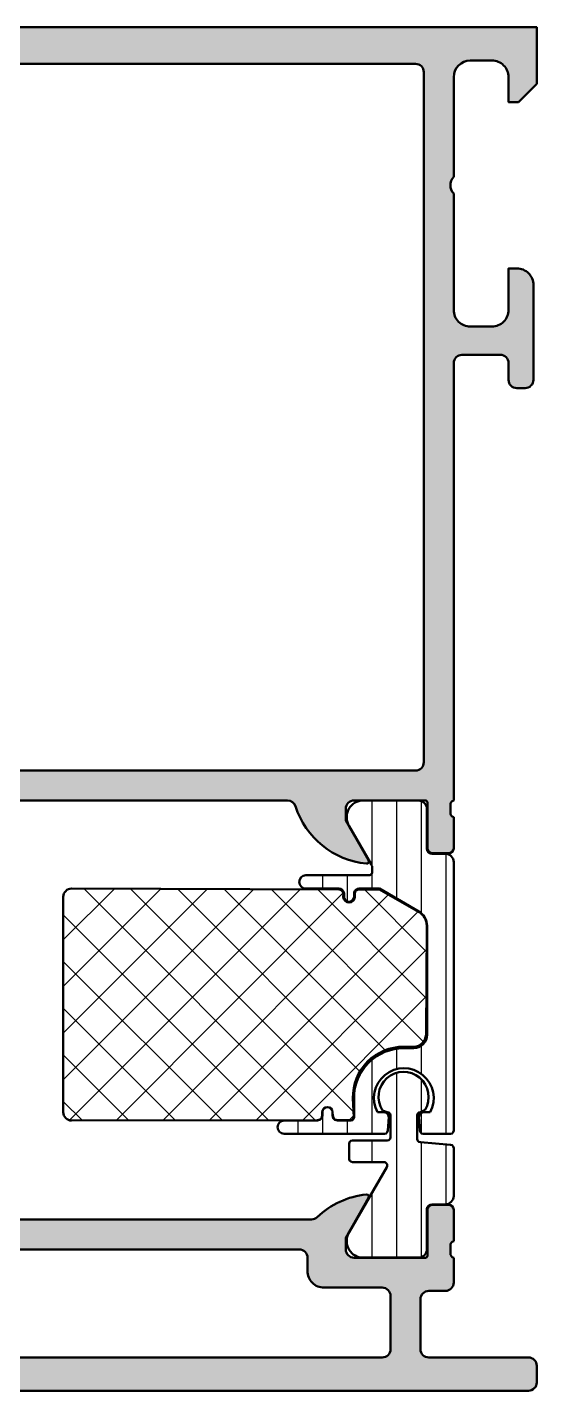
# Model space of a CAD drawing. Extents: x -30 to 53, y 3 to 85.
# Drawn here: x 22.3 to 53, y 3 to 85 of the extents above; entities that cross this region are included whole.
import ezdxf

# ---------------------------------------------------------------- set-up
doc = ezdxf.new("R2010")
doc.units = 0
for name, color, linetype, lineweight in [('0S-Alu contour', 7, 'Continuous', 50), ('0S-Alu hatch', 252, 'Continuous', 25), ('0S-Plastic contour', 254, 'Continuous', 50), ('0S-Plastic hatch', 253, 'Continuous', 25), ('0S-PT contour', 91, 'Continuous', 50), ('0S-PT hatch', 103, 'Continuous', 25)]:
    doc.layers.add(name, color=color, linetype=linetype, lineweight=lineweight)
pattern_1 = [(90, (0, 0), (-1.4859, 0), [])]

# ---------------------------------------------------------------- blocks, each defined once
blk = doc.blocks.new('396900__991679DD_9112_4E55_9D16_C1E6889C352A_')
at = {"layer": '0S-PT hatch'}
h = blk.add_hatch(dxfattribs=at)
h.set_pattern_fill('ANSI37', color=256, scale=0.625, angle=90, style=0)
h.set_pattern_definition([(135, (0, 0), (-1.403165018917055, -1.403165018917055), []), (225, (0, 0), (1.403165018917055, -1.403165018917055), [])])
edge = h.paths.add_edge_path()
edge.add_line((24.50060113729971, 32.70001525879097), (24.5006011372997, 19.75026033678931))
edge.add_arc((25.00060113729971, 19.75026033678931), 0.5000000000000046, 180, 270.0000000000012)
edge.add_line((25.00060113729972, 19.2502603367893), (39.80000305175781, 19.27733121254027))
edge.add_line((39.80000305175781, 19.27733121254027), (39.94274834885164, 19.30302890676844))
edge.add_line((39.94274834885164, 19.30302890676844), (40.04625282947825, 19.39997673034664))
edge.add_line((40.04625282947825, 19.39997673034664), (40.07851360626927, 19.55000114440915))
edge.add_line((40.07851360626927, 19.55000114440915), (40.08187047635328, 19.75001335144039))
edge.add_ellipse((40.39667882434378, 19.74814962295984), major_axis=(-0.3148138647651217, 0), ratio=1, start_angle=180.3391985290566, end_angle=359.6608014709423, ccw=False)
edge.add_line((40.71148717233427, 19.75001335144039), (40.71544053552503, 19.55000114440914))
edge.add_line((40.71544053552503, 19.55000114440914), (40.75793202567882, 19.40951806246591))
edge.add_line((40.75793202567882, 19.40951806246591), (40.85000610351563, 19.30567250146245))
edge.add_line((40.85000610351563, 19.30567250146245), (41, 19.26320306712824))
edge.add_line((41, 19.26320306712824), (41.80000305175781, 19.26413458474647))
edge.add_line((41.80000305175781, 19.26413458474647), (41.88307968546149, 19.29946744799685))
edge.add_line((41.88307968546149, 19.29946744799685), (41.94895308242888, 19.36179528414024))
edge.add_line((41.94895308242888, 19.36179528414024), (41.9814505875546, 19.45002555847164))
edge.add_line((41.9814505875546, 19.45002555847164), (41.93367662920417, 20.59998893737789))
edge.add_ellipse((44.96498345060746, 20.65292146286204), major_axis=(-3.031768938712232, 0), ratio=1, start_angle=-90.6617737509522, end_angle=1.000394314979303, ccw=False)
edge.add_line((45, 23.68448817646228), (45.59999847412109, 23.67727103025831))
edge.add_arc((45.55484432524357, 24.45681344555997), 0.7808490727504174, 273.3150916176388, 355.830333777023)
edge.add_line((46.33362657758965, 24.40003776550289), (46.37965373001714, 30.96375846862789))
edge.add_arc((45.39369535623582, 30.95362952311647), 0.9860104007395978, 0.5885901769823983, 59.97932390775189)
edge.add_line((45.8870086715072, 31.8073616141981), (43.52623244265351, 33.1480454616796))
edge.add_line((43.52623244265351, 33.1480454616796), (42.30000000000002, 33.14871063910351))
edge.add_arc((42.29887374474197, 32.88898391157725), 0.2597291694099998, 89.75154937230731, 177.5657727382496)
edge.add_line((42.03937894552838, 32.90001525888889), (42.04805939978308, 32.70001525888903))
edge.add_ellipse((41.70229243658519, 32.70081195730248), major_axis=(-0.3457678810523791, 0), ratio=1, start_angle=0.13201774812097256, end_angle=179.8679822518874, ccw=False)
edge.add_line((41.35652547338731, 32.70001525888898), (41.36520561615737, 32.90001525888889))
edge.add_arc((41.073412525208, 32.84413021470172), 0.2970965265525407, 10.84215627476808, 84.86567279366395)
edge.add_line((41.09999999990217, 33.14003467948549), (25.00060113729972, 33.20001525879099))
edge.add_arc((25.00060113729972, 32.70001525879099), 0.5000000000000107, 90.0000000000004, 180)
at = {"layer": '0S-PT contour', "color": 7}
for points in [[(41.09999999990217, 33.14003467948549), (25.00060113729972, 33.20001525879099)], [(41.35652547338731, 32.70001525888898), (41.36520561615737, 32.90001525888889)], [(42.03937894552838, 32.90001525888889), (42.04805939978308, 32.70001525888903)], [(45.8870086715072, 31.8073616141981), (43.52623244265351, 33.1480454616796), (42.30000000000002, 33.14871063910351)], [(24.50060113729971, 32.70001525879097), (24.5006011372997, 19.75026033678931)], [(46.33362657758965, 24.40003776550289), (46.37965373001714, 30.96375846862789)], [(45, 23.68448817646228), (45.59999847412109, 23.67727103025831)], [(40.71148717233427, 19.75001335144039), (40.71544053552503, 19.55000114440914), (40.75793202567882, 19.40951806246591), (40.85000610351563, 19.30567250146245), (41, 19.26320306712824), (41.80000305175781, 19.26413458474647), (41.88307968546149, 19.29946744799685), (41.94895308242888, 19.36179528414024), (41.9814505875546, 19.45002555847164), (41.93367662920417, 20.59998893737789)], [(25.00060113729972, 19.2502603367893), (39.80000305175781, 19.27733121254027), (39.94274834885164, 19.30302890676844), (40.04625282947825, 19.39997673034664), (40.07851360626927, 19.55000114440915), (40.08187047635328, 19.75001335144039)]]:
    blk.add_lwpolyline(points, dxfattribs=at)
for centre, radius, start, end in [((25.00060113729972, 32.70001525879099), 0.5000000000000107, 90.0000000000004, 180), ((41.073412525208, 32.84413021470172), 0.2970965265525407, 10.84215627476808, 84.86567279366395), ((42.29887374474197, 32.88898391157725), 0.2597291694099998, 89.75154937230731, 177.5657727382496), ((45.39369535623582, 30.95362952311647), 0.9860104007395978, 0.5885901769823983, 59.97932390775189), ((45.55484432524357, 24.45681344555997), 0.7808490727504174, 273.3150916176388, 355.830333777023), ((25.00060113729971, 19.75026033678931), 0.5000000000000046, 180, 270.0000000000012)]:
    blk.add_arc(centre, radius, start, end, dxfattribs=at)
at = {"layer": '0S-PT contour', "color": 7, "extrusion": (0, 0, -1)}
for centre, radius, start, end in [((-41.70229243658519, 32.70081195730248), 0.3457678810523791, 180.1320177481127, 359.867982251879), ((-44.96498345060746, 20.65292146286204), 3.031768938712232, 358.9996056850207, 90.66177375095222), ((-40.39667882434378, 19.74814962295984), 0.3148138647651217, 0.3391985290577007, 179.6608014709434)]:
    blk.add_arc(centre, radius, start, end, dxfattribs=at)
blk = doc.blocks.new('306920__13F80FAA_5A3C_4555_83CE_9B22E1D0FFF0_')
at = {"layer": '0S-Alu hatch'}
h = blk.add_hatch(color=256, dxfattribs=at)
edge = h.paths.add_edge_path()
edge.add_line((5, 8.000015258789057), (5, 3.5))
edge.add_arc((5.499998955544079, 3.49999895554408), 0.49999895554517, 179.9998803162818, 270.0001196860831)
edge.add_line((5.500000000000007, 3.000000000000001), (52.5, 3))
edge.add_arc((52.50000104445593, 3.499998955544072), 0.4999989555451638, 269.9998803139169, 360.0001196867634)
edge.add_line((53, 3.500000000005937), (53, 4.500015258789062))
edge.add_arc((52.50000104445593, 4.500016303244988), 0.4999989555451642, 359.9998803162817, 450.000119686083)
edge.add_line((52.5, 5.000015258789061), (46.5, 5.000015258789062))
edge.add_ellipse((46.49999895554407, 5.500014214333132), major_axis=(-0.4999989555451612, 0), ratio=1, start_angle=-0.0001196867632984322, end_angle=90.00011968608311, ccw=False)
edge.add_line((46, 5.500015258795), (46, 8.500015258789064))
edge.add_ellipse((46.49999895554407, 8.500016303244989), major_axis=(-0.49999895554517, 0), ratio=1, start_angle=-90.000119686083, end_angle=0.00011968371831017066, ccw=False)
edge.add_line((46.5, 9.000015258789064), (47.5, 9.000015258789062))
edge.add_arc((47.50000104445592, 9.500014214333133), 0.4999989555451603, 269.9998803139169, 360.0001196867634)
edge.add_line((48, 9.500015258794997), (48, 11.00032806396484))
edge.add_ellipse((48.07883644654304, 11.26784865595796), major_axis=(-0.2788950563274344, 0), ratio=1, start_angle=-1.164589374097602, end_angle=73.58012358050792, ccw=False)
edge.add_line((47.79999899999999, 11.27351706395633), (47.79999899999999, 11.72711106395633))
edge.add_ellipse((48.07886709564315, 11.7327717234334), major_axis=(-0.2789255417371366, 0), ratio=1, start_angle=-73.57540544464581, end_angle=1.1628700728896888, ccw=False)
edge.add_line((47.99999999999999, 12.00031506395633), (48, 13.88032606396484))
edge.add_arc((47.69999999999999, 13.88032606396484), 0.3000000000000025, 0, 90)
edge.add_line((47.69999999999999, 14.18032606396485), (46.72002568095721, 14.18032606396485))
edge.add_arc((46.72002568095721, 13.88032606396484), 0.300000000000006, 90, 180)
edge.add_line((46.42002568095721, 13.88032606396484), (46.42002568095721, 11.12032806396484))
edge.add_ellipse((46.30002568095721, 11.12032806396484), major_axis=(-0.1199999999999974, 0), ratio=1, start_angle=89.9999999999967, end_angle=180, ccw=False)
edge.add_line((46.3000256809572, 11.00032806396485), (42, 11.00032806396484))
edge.add_ellipse((42.00000000000001, 11.50032806396485), major_axis=(-0.5000000000000054, 0), ratio=1, start_angle=0, end_angle=89.9999999999992, ccw=False)
edge.add_line((41.5, 11.50032806396484), (41.5, 12.20032806396485))
edge.add_line((41.5, 12.20032806396485), (42.88149545762236, 14.5931483869924))
edge.add_arc((42.76188021535169, 14.66220827931655), 0.1381197846482998, 330.0000000000011, 455.6225775507922)
edge.add_arc((43.2382232411738, 9.823719202116976), 5.000000000000063, 95.62257755079357, 133.6909855768064)
edge.add_ellipse((39.43821535560326, 13.80145305613339), major_axis=(-0.5011295698052725, 0), ratio=1, start_angle=90.00000000000239, end_angle=133.6909855768066, ccw=False)
edge.add_line((39.43821535560328, 13.30032348632812), (6.561004372979198, 13.30032348632812))
edge.add_ellipse((6.561004372979192, 13.80032348632804), major_axis=(-0.4999999999999166, 0), ratio=1, start_angle=46.3090144231943, end_angle=90.00000000000068, ccw=False)
edge.add_arc((2.761776758826165, 9.823406396941113), 5.000000000000149, 46.30901442319363, 84.37742244920646)
edge.add_arc((3.238119784648297, 14.66189547414077), 0.1381197846482986, 84.37742244921341, 209.9999999999993)
edge.add_line((3.118504542377634, 14.59283558181662), (4.500000000000007, 12.20001525878905))
edge.add_line((4.500000000000007, 12.20001525878905), (4.499999999999992, 11.50001525878906))
edge.add_ellipse((3.999999999999984, 11.50001525878907), major_axis=(-0.500000000000008, 0), ratio=1, start_angle=90.00000000000011, end_angle=180, ccw=False)
edge.add_line((3.999999999999985, 11.00001525878906), (-0.3000256809571979, 11.00001525878906))
edge.add_ellipse((-0.3000256809571911, 11.12001525878905), major_axis=(-0.119999999999985, 0), ratio=1, start_angle=0, end_angle=89.9999999999967, ccw=False)
edge.add_line((-0.4200256809571759, 11.12001525878905), (-0.4200256809571954, 13.88001325878906))
edge.add_arc((-0.7200256809571856, 13.88001325878907), 0.29999999999999, 0, 90)
edge.add_line((-0.7200256809571856, 14.18001325878905), (-1.699999999999988, 14.18001325878906))
edge.add_arc((-1.699999999999974, 13.88001325878905), 0.3000000000000043, 90.00000000000273, 180)
edge.add_line((-1.999999999999978, 13.88001325878905), (-1.999999999999978, 12.00000225878054))
edge.add_ellipse((-2.078867095643139, 11.7324589182576), major_axis=(-0.2789255417371437, 0), ratio=1, start_angle=178.8371299271139, end_angle=253.5754054446464, ccw=False)
edge.add_line((-1.799998999999977, 11.72679825878055), (-1.799998999999978, 11.27320425878055))
edge.add_ellipse((-2.078836446543041, 11.26753585078215), major_axis=(-0.2788950563274501, 0), ratio=1, start_angle=106.41987641949379, end_angle=181.164589374101, ccw=False)
edge.add_line((-1.999999999999985, 11.00001525878902), (-1.999999999999992, 10.80000305175781))
edge.add_ellipse((-2.500003342406216, 10.80000639416403), major_axis=(-0.500003342417395, 0), ratio=1, start_angle=90.00038300897887, end_angle=179.9996169904432, ccw=False)
edge.add_line((-2.499999999999999, 10.30000305175781), (-4.5, 10.30000305175781))
edge.add_arc((-4.500001044455927, 9.80000409621373), 0.4999989555451745, 89.99988031391688, 180.0001196867633)
edge.add_line((-5.000000000000011, 9.800003051751865), (-5, 9.000015258789052))
edge.add_arc((-4.500001044455913, 9.000014214333149), 0.4999989555451771, 179.9998803162818, 270.0001196860831)
edge.add_line((-4.499999999999985, 8.500015258789062), (4.500000000000007, 8.500015258789062))
edge.add_ellipse((4.499996417977358, 8.000011676766421), major_axis=(-0.500003582035472, 0), ratio=1, start_angle=180.000410467164, end_angle=269.9995895333809, ccw=False)
edge = h.paths.add_edge_path()
edge.add_ellipse((7.299986748512836, 5.500014214333147), major_axis=(-0.4999989555451763, 0), ratio=1, start_angle=-0.0001196867632984322, end_angle=90.00011968608152, ccw=False)
edge.add_line((6.79998779296875, 5.500015258795012), (6.79998779296875, 11.0003298349357))
edge.add_ellipse((7.299986907487721, 11.00032894944587), major_axis=(-0.4999991145197552, 0), ratio=1, start_angle=269.9998985311687, end_angle=359.9998985301605, ccw=False)
edge.add_line((7.29998779296875, 11.50032806396484), (38.70001220703125, 11.50032806396484))
edge.add_ellipse((38.70001309251229, 11.00032894944589), major_axis=(-0.4999991145197392, 0), ratio=1, start_angle=180.0001014698395, end_angle=270.0001014688329, ccw=False)
edge.add_line((39.20001220703125, 11.00032983493572), (39.20001220703125, 10.20033264159359))
edge.add_arc((40.20001058150114, 10.20033101607146), 0.9999983744712213, 179.9999068642908, 270.0000931361658)
edge.add_line((40.20001220703124, 9.200332641601562), (43.69998168945312, 9.20033264160156))
edge.add_ellipse((43.69998273390905, 8.70033368605749), major_axis=(-0.499998955545162, 0), ratio=1, start_angle=179.9998803132367, end_angle=270.0001196860831, ccw=False)
edge.add_line((44.19998168945312, 8.700332641595624), (44.19998168945312, 5.500015258794993))
edge.add_ellipse((43.69998273390906, 5.500014214333129), major_axis=(-0.4999989555451576, 0), ratio=1, start_angle=89.9998803139161, end_angle=180.0001196867634, ccw=False)
edge.add_line((43.69998168945312, 5.000015258789062), (7.29998779296875, 5.000015258789062))
at = {"layer": '0S-Alu contour', "color": 7}
for points in [[(41.5, 11.50032806396484), (41.5, 12.20032806396485), (42.88149545762236, 14.5931483869924)], [(47.69999999999999, 14.18032606396485), (46.72002568095721, 14.18032606396485)], [(39.43821535560328, 13.30032348632812), (6.561004372979198, 13.30032348632812)], [(46.42002568095721, 13.88032606396484), (46.42002568095721, 11.12032806396484)], [(47.99999999999999, 12.00031506395633), (48, 13.88032606396484)], [(7.29998779296875, 11.50032806396484), (38.70001220703125, 11.50032806396484)], [(47.79999899999999, 11.27351706395633), (47.79999899999999, 11.72711106395633)], [(39.20001220703125, 11.00032983493572), (39.20001220703125, 10.20033264159359)], [(46.3000256809572, 11.00032806396485), (42, 11.00032806396484)], [(48, 9.500015258794997), (48, 11.00032806396484)], [(40.20001220703124, 9.200332641601562), (43.69998168945312, 9.20033264160156)], [(44.19998168945312, 8.700332641595624), (44.19998168945312, 5.500015258794993)], [(46, 5.500015258795), (46, 8.500015258789064)], [(46.5, 9.000015258789064), (47.5, 9.000015258789062)], [(43.69998168945312, 5.000015258789062), (7.29998779296875, 5.000015258789062)], [(52.5, 5.000015258789061), (46.5, 5.000015258789062)], [(53, 3.500000000005937), (53, 4.500015258789062)], [(5.500000000000007, 3.000000000000001), (52.5, 3)]]:
    blk.add_lwpolyline(points, dxfattribs=at)
for centre, radius, start, end in [((43.2382232411738, 9.823719202116976), 5.000000000000063, 95.62257755079357, 133.6909855768064), ((42.76188021535169, 14.66220827931655), 0.1381197846482998, 330.0000000000011, 95.62257755079229), ((46.72002568095721, 13.88032606396484), 0.300000000000006, 90, 180), ((47.69999999999999, 13.88032606396484), 0.3000000000000025, 0, 90), ((40.20001058150114, 10.20033101607146), 0.9999983744712213, 179.9999068642908, 270.0000931361658), ((47.50000104445592, 9.500014214333133), 0.4999989555451603, 269.9998803139169, 0.0001196867634114), ((52.50000104445593, 4.500016303244988), 0.4999989555451642, 359.9998803162817, 90.00011968608315), ((52.50000104445593, 3.499998955544072), 0.4999989555451638, 269.9998803139169, 0.0001196867634114)]:
    blk.add_arc(centre, radius, start, end, dxfattribs=at)
at = {"layer": '0S-Alu contour', "color": 7, "extrusion": (0, 0, -1)}
for centre, radius, start, end in [((-39.43821535560326, 13.80145305613339), 0.5011295698052725, 226.3090144231934, 269.9999999999976), ((-38.70001309251229, 11.00032894944589), 0.4999991145197392, 89.99989853116709, 179.9998985301605), ((-42.00000000000001, 11.50032806396485), 0.5000000000000054, 270.0000000000008, 0), ((-48.07886709564315, 11.7327717234334), 0.2789255417371366, 358.8371299271103, 73.57540544464582), ((-46.30002568095721, 11.12032806396484), 0.1199999999999974, 180, 270.0000000000033), ((-48.07883644654304, 11.26784865595796), 0.2788950563274344, 286.4198764194922, 1.16458937409755), ((-43.69998273390905, 8.70033368605749), 0.499998955545162, 89.99988031391688, 180.0001196867633), ((-46.49999895554407, 8.500016303244989), 0.49999895554517, 359.9998803162817, 90.00011968608315), ((-43.69998273390906, 5.500014214333129), 0.4999989555451576, 179.9998803132366, 270.0001196860839), ((-46.49999895554407, 5.500014214333132), 0.4999989555451612, 269.9998803139169, 0.0001196867634114)]:
    blk.add_arc(centre, radius, start, end, dxfattribs=at)
blk = doc.blocks.new('244459__79AEBB6B_F701_4983_AE10_88C59C47CEBA___F0F34A9D_C056_4771_982B_651D77542060_')
at = {"layer": '0S-Plastic hatch'}
h = blk.add_hatch(dxfattribs=at)
h.set_pattern_fill('ANSI31', color=256, scale=0.4680000000000001, angle=45, style=0)
h.set_pattern_definition(pattern_1)
edge = h.paths.add_edge_path()
edge.add_ellipse((47.5, 14.71001225878902), major_axis=(-0.4999999999999929, 0), ratio=1, start_angle=89.9999999999992, end_angle=180, ccw=False)
edge.add_line((47.5, 14.21001225878902), (46.68966866666666, 14.21001225878902))
edge.add_arc((46.68966866666666, 13.91001225878902), 0.3000000000000014, 90, 180)
edge.add_line((46.38966866666666, 13.91001225878902), (46.39000061706369, 11.51001387585272))
edge.add_ellipse((45.89000463962507, 11.51001123622764), major_axis=(-0.4999959774455833, 0), ratio=1, start_angle=89.99969751881412, end_angle=180.0003024817733, ccw=False)
edge.add_line((45.890002, 11.01001525878902), (42.41346050190052, 11.01001525878902))
edge.add_ellipse((42.55577115089186, 11.99983333351187), major_axis=(-0.9999960709244705, 0), ratio=1, start_angle=-32.72701609984102, end_angle=81.8183919481009, ccw=False)
edge.add_line((41.71451850190052, 12.54046825878903), (43.97169621130609, 16.4500152690692))
edge.add_arc((43.79849112461394, 16.55001525878903), 0.2000000000000006, 330.000003400655, 450)
edge.add_line((43.79849112461394, 16.75001525878903), (41.90000915527344, 16.75001525878903))
edge.add_line((41.90000915527344, 16.75001525878903), (41.80008697509765, 16.77693176269527))
edge.add_line((41.80008697509765, 16.77693176269527), (41.72692108154296, 16.85011291503903))
edge.add_line((41.72692108154296, 16.85011291503903), (41.70000457763672, 16.95002746582028))
edge.add_line((41.70000457763672, 16.95002746582028), (41.70000457763672, 17.85002136230465))
edge.add_line((41.70000457763672, 17.85002136230465), (41.72691345214843, 17.9499359130859))
edge.add_line((41.72691345214843, 17.9499359130859), (41.80008697509765, 18.02311706542965))
edge.add_line((41.80008697509765, 18.02311706542965), (41.90000915527344, 18.0500335693359))
edge.add_line((41.90000915527344, 18.0500335693359), (44.00000762939453, 18.0500335693359))
edge.add_line((44.00000762939453, 18.0500335693359), (44.09992218017578, 18.07695007324215))
edge.add_line((44.09992218017578, 18.07695007324215), (44.17309570312499, 18.15010070800777))
edge.add_line((44.17309570312499, 18.15010070800777), (44.20000457763672, 18.25001525878902))
edge.add_line((44.20000457763672, 18.25001525878902), (44.20000457763672, 19.55003547668453))
edge.add_line((44.20000457763672, 19.55003547668453), (44.17309570312499, 19.64995002746578))
edge.add_line((44.17309570312499, 19.64995002746578), (44.09992218017578, 19.72313117980953))
edge.add_line((44.09992218017578, 19.72313117980953), (44, 19.75004768371578))
edge.add_line((44, 19.75004768371578), (43.71554077257599, 19.84621290651961))
edge.add_ellipse((44.98130852385958, 20.66805648607343), major_axis=(-1.509170258600192, 0), ratio=1, start_angle=149.0833483038329, end_angle=32.99504536692052, ccw=False)
edge.add_line((46.27604926281754, 19.8926589826431), (46.00000762939453, 19.75004768371578))
edge.add_line((46.00000762939453, 19.75004768371578), (45.90008544921874, 19.72313117980954))
edge.add_line((45.90008544921874, 19.72313117980954), (45.82691192626953, 19.64995002746578))
edge.add_line((45.82691192626953, 19.64995002746578), (45.80000305175781, 19.55003547668453))
edge.add_line((45.80000305175781, 19.55003547668453), (45.80000305175781, 18.15003967285153))
edge.add_line((45.80000305175781, 18.15003967285153), (45.82691192626953, 18.05009460449215))
edge.add_line((45.82691192626953, 18.05009460449215), (45.90008544921874, 17.97694396972653))
edge.add_line((45.90008544921874, 17.97694396972653), (46, 17.95002746582027))
edge.add_line((46, 17.95002746582027), (47.80000305175781, 17.79252624511715))
edge.add_line((47.80000305175781, 17.79252624511715), (47.89991760253906, 17.7656097412109))
edge.add_line((47.89991760253906, 17.7656097412109), (47.97309112548828, 17.69242858886715))
edge.add_line((47.97309112548828, 17.69242858886715), (47.99999999999974, 17.5925140380859))
edge.add_line((47.99999999999974, 17.5925140380859), (48, 14.71001225878902))
at = {"layer": '0S-Plastic contour', "color": 7}
for points in [[(43.79849112461394, 16.75001525878903), (41.90000915527344, 16.75001525878903), (41.80008697509765, 16.77693176269527), (41.72692108154296, 16.85011291503903), (41.70000457763672, 16.95002746582028), (41.70000457763672, 17.85002136230465), (41.72691345214843, 17.9499359130859), (41.80008697509765, 18.02311706542965), (41.90000915527344, 18.0500335693359), (44.00000762939453, 18.0500335693359), (44.09992218017578, 18.07695007324215), (44.17309570312499, 18.15010070800777), (44.20000457763672, 18.25001525878902), (44.20000457763672, 19.55003547668453), (44.17309570312499, 19.64995002746578), (44.09992218017578, 19.72313117980953), (44, 19.75004768371578), (43.71554077257599, 19.84621290651961)], [(46.27604926281754, 19.8926589826431), (46.00000762939453, 19.75004768371578), (45.90008544921874, 19.72313117980954), (45.82691192626953, 19.64995002746578), (45.80000305175781, 19.55003547668453), (45.80000305175781, 18.15003967285153), (45.82691192626953, 18.05009460449215), (45.90008544921874, 17.97694396972653), (46, 17.95002746582027), (47.80000305175781, 17.79252624511715), (47.89991760253906, 17.7656097412109), (47.97309112548828, 17.69242858886715), (47.99999999999974, 17.5925140380859), (48, 14.71001225878902)], [(41.71451850190052, 12.54046825878903), (43.97169621130609, 16.4500152690692)], [(47.5, 14.21001225878902), (46.68966866666666, 14.21001225878902)], [(46.38966866666666, 13.91001225878902), (46.39000061706369, 11.51001387585272)], [(45.890002, 11.01001525878902), (42.41346050190052, 11.01001525878902)]]:
    blk.add_lwpolyline(points, dxfattribs=at)
at = {"layer": '0S-Plastic contour', "color": 7, "extrusion": (0, 0, -1)}
for centre, radius, start, end in [((-44.98130852385958, 20.66805648607343), 1.509170258600192, 327.0049546330795, 210.9166516961672), ((-47.5, 14.71001225878902), 0.4999999999999929, 180, 270.0000000000008), ((-42.55577115089186, 11.99983333351187), 0.9999960709244705, 278.1816080518991, 32.72701609984097), ((-45.89000463962507, 11.51001123622764), 0.4999959774455833, 179.9996975182267, 270.0003024811859)]:
    blk.add_arc(centre, radius, start, end, dxfattribs=at)
at = {"layer": '0S-Plastic contour', "color": 7}
for centre, radius, start, end in [((43.79849112461394, 16.55001525878903), 0.2000000000000006, 330.000003400655, 90), ((46.68966866666666, 13.91001225878902), 0.3000000000000014, 90, 180)]:
    blk.add_arc(centre, radius, start, end, dxfattribs=at)
blk = doc.blocks.new('244459__F9E3A135_C958_4A41_A87B_AB77E49C876D___4B91009A_9717_4BDA_AB66_F63642AB8416_')
at = {"layer": '0S-Plastic hatch'}
h = blk.add_hatch(dxfattribs=at)
h.set_pattern_fill('ANSI31', color=256, scale=0.4680000000000001, angle=45, style=0)
h.set_pattern_definition(pattern_1)
edge = h.paths.add_edge_path()
edge.add_line((48, 34.79001825888889), (48, 18.65003776550289))
edge.add_line((48, 18.65003776550289), (47.97308349609375, 18.55012321472164))
edge.add_line((47.97308349609375, 18.55012321472164), (47.89991760253906, 18.47694206237789))
edge.add_line((47.89991760253906, 18.47694206237789), (47.79998779296875, 18.45002555847164))
edge.add_line((47.79998779296875, 18.45002555847164), (46.16998291015625, 18.45002555847164))
edge.add_line((46.16998291015625, 18.45002555847164), (46.07006835937499, 18.47694206237789))
edge.add_line((46.07006835937499, 18.47694206237789), (45.99690246582031, 18.55012321472164))
edge.add_line((45.99690246582031, 18.55012321472164), (45.96998596191406, 18.65003776550289))
edge.add_line((45.96998596191406, 18.65003776550289), (45.89999389648437, 19.45002555847164))
edge.add_line((45.89999389648437, 19.45002555847164), (45.94000244140625, 19.60017204284664))
edge.add_line((45.94000244140625, 19.60017204284664), (46.04986572265625, 19.71003532409664))
edge.add_line((46.04986572265625, 19.71003532409664), (46.21800231933593, 19.75001335144039))
edge.add_line((46.21800231933593, 19.75001335144039), (46.58656311035156, 19.75001335144039))
edge.add_arc((45, 20.59651604363351), 1.798262859266856, 331.9180754298219, 568.0819245701781)
edge.add_line((43.41343688964843, 19.75001335144039), (43.78199768066406, 19.75001335144039))
edge.add_line((43.78199768066406, 19.75001335144039), (43.95013427734375, 19.71003532409664))
edge.add_line((43.95013427734375, 19.71003532409664), (44.05999755859375, 19.60017204284664))
edge.add_line((44.05999755859375, 19.60017204284664), (44.09999084472656, 19.45002555847164))
edge.add_line((44.09999084472656, 19.45002555847164), (44.02999877929687, 18.65003776550289))
edge.add_line((44.02999877929687, 18.65003776550289), (44.00309753417968, 18.55012321472164))
edge.add_line((44.00309753417968, 18.55012321472164), (43.929931640625, 18.47694206237789))
edge.add_line((43.929931640625, 18.47694206237789), (43.83000183105468, 18.45002555847164))
edge.add_line((43.83000183105468, 18.45002555847164), (37.80000305175781, 18.45002555847164))
edge.add_ellipse((37.80000305175781, 18.85001945495602), major_axis=(-0.399993896484375, 0), ratio=1, start_angle=-90.00000000000102, end_angle=89.99999999999898, ccw=False)
edge.add_line((37.80000305175781, 19.25001335144039), (39.80000305175781, 19.25001335144039))
edge.add_line((39.80000305175781, 19.25001335144039), (39.94999694824219, 19.29017448425289))
edge.add_line((39.94999694824219, 19.29017448425289), (40.059814453125, 19.39997673034664))
edge.add_line((40.059814453125, 19.39997673034664), (40.10000610351562, 19.55000114440915))
edge.add_line((40.10000610351562, 19.55000114440915), (40.10000610351562, 19.75001335144039))
edge.add_ellipse((40.4000015258789, 19.75001335144039), major_axis=(-0.2999954223632812, 0), ratio=1, start_angle=180, end_angle=360, ccw=False)
edge.add_line((40.69999694824218, 19.75001335144039), (40.69999694824218, 19.55000114440914))
edge.add_line((40.69999694824218, 19.55000114440914), (40.74018859863281, 19.39997673034664))
edge.add_line((40.74018859863281, 19.39997673034664), (40.85000610351563, 19.29017448425289))
edge.add_line((40.85000610351563, 19.29017448425289), (41, 19.25001335144039))
edge.add_line((41, 19.25001335144039), (41.8000030517578, 19.2500133514404))
edge.add_line((41.8000030517578, 19.2500133514404), (41.89999389648437, 19.27680778503414))
edge.add_line((41.89999389648437, 19.27680778503414), (41.97320556640625, 19.34998893737789))
edge.add_line((41.97320556640625, 19.34998893737789), (42, 19.45002555847164))
edge.add_line((42, 19.45002555847164), (42, 20.59998893737789))
edge.add_ellipse((44.99993273230836, 20.60005620506953), major_axis=(-2.99993273306254, 0), ratio=1, start_angle=-90.00128474708322, end_angle=0.0012847472241901414, ccw=False)
edge.add_line((45, 23.5999889373779), (45.59999847412109, 23.5999889373779))
edge.add_arc((45.60080461122256, 24.39918589946856), 0.799197368659311, 269.9422066897786, 360.0610716947241)
edge.add_line((46.4000015258789, 24.40003776550294), (46.39998626708984, 30.96375846862789))
edge.add_arc((45.40005571273865, 30.96382239320015), 0.9999305563945116, 359.9963371374206, 420.0103377062295)
edge.add_line((45.89986473927481, 31.82987785020299), (43.52623244265349, 33.2000152588889))
edge.add_line((43.52623244265349, 33.2000152588889), (42.30000000000002, 33.2000152588889))
edge.add_arc((42.30000000000001, 32.90001525888892), 0.299999999999979, 89.99999999999864, 180)
edge.add_line((42.00000000000003, 32.90001525888892), (42.00000000000006, 32.70001525888903))
edge.add_ellipse((41.70000000000007, 32.700015258889), major_axis=(-0.2999999999999971, 0), ratio=1, start_angle=0, end_angle=180, ccw=False)
edge.add_line((41.40000000000006, 32.700015258889), (41.40000000000006, 32.90001525888889))
edge.add_arc((41.10000000009795, 32.90001525888889), 0.2999999999021119, 0, 90)
edge.add_line((41.10000000009795, 33.200015258791), (39.10000000000002, 33.20001525888888))
edge.add_ellipse((39.10000000000003, 33.60001525888889), major_axis=(-0.4000000000000057, 0), ratio=1, start_angle=-90.00000000000102, end_angle=89.99999999999898, ccw=False)
edge.add_line((39.10000000000002, 34.00001525888889), (42.90000000000005, 34.0000152588889))
edge.add_arc((42.90000000000005, 34.20001525888891), 0.2000000000000073, 270, 360)
edge.add_line((43.10000000000005, 34.20001525888891), (43.10000000000004, 34.41476247193987))
edge.add_arc((42.60000000000003, 34.41476247193987), 0.5000000000000268, 0, 29.99995113626315)
edge.add_line((43.03301291510038, 34.66476210265223), (41.71451850190053, 36.9595622588889))
edge.add_ellipse((42.55577115089188, 37.50019718416604), major_axis=(-0.999996070924476, 0), ratio=1, start_angle=-81.8183919481001, end_angle=32.727016099840284, ccw=False)
edge.add_line((42.41346050190053, 38.4900152588889), (45.89000200000028, 38.49001536447477))
edge.add_ellipse((45.89000463962534, 37.99001938703614), major_axis=(-0.4999959774455975, 0), ratio=1, start_angle=179.9996975182268, end_angle=270.00030248118503, ccw=False)
edge.add_line((46.39000061706397, 37.99001674740595), (46.38966866666694, 35.59001836447476))
edge.add_arc((46.68966866666695, 35.59001836447476), 0.3000000000000099, 180, 270)
edge.add_line((46.68966866666695, 35.29001836447475), (47.5000000651498, 35.29001825888889))
edge.add_ellipse((47.49999999999999, 34.79001825888889), major_axis=(-0.5000000000000043, 0), ratio=1, start_angle=180, end_angle=269.99999253438136, ccw=False)
at = {"layer": '0S-Plastic contour', "color": 7}
for points in [[(42.41346050190053, 38.4900152588889), (45.89000200000028, 38.49001536447477)], [(46.39000061706397, 37.99001674740595), (46.38966866666694, 35.59001836447476)], [(43.03301291510038, 34.66476210265223), (41.71451850190053, 36.9595622588889)], [(46.68966866666695, 35.29001836447475), (47.5000000651498, 35.29001825888889)], [(48, 34.79001825888889), (48, 18.65003776550289), (47.97308349609375, 18.55012321472164), (47.89991760253906, 18.47694206237789), (47.79998779296875, 18.45002555847164), (46.16998291015625, 18.45002555847164), (46.07006835937499, 18.47694206237789), (45.99690246582031, 18.55012321472164), (45.96998596191406, 18.65003776550289), (45.89999389648437, 19.45002555847164), (45.94000244140625, 19.60017204284664), (46.04986572265625, 19.71003532409664), (46.21800231933593, 19.75001335144039), (46.58656311035156, 19.75001335144039)], [(39.10000000000002, 34.00001525888889), (42.90000000000005, 34.0000152588889)], [(43.10000000000005, 34.20001525888891), (43.10000000000004, 34.41476247193987)], [(41.10000000009795, 33.200015258791), (39.10000000000002, 33.20001525888888)], [(41.40000000000006, 32.700015258889), (41.40000000000006, 32.90001525888889)], [(42.00000000000003, 32.90001525888892), (42.00000000000006, 32.70001525888903)], [(45.89986473927481, 31.82987785020299), (43.52623244265349, 33.2000152588889), (42.30000000000002, 33.2000152588889)], [(46.4000015258789, 24.40003776550294), (46.39998626708984, 30.96375846862789)], [(45, 23.5999889373779), (45.59999847412109, 23.5999889373779)], [(40.69999694824218, 19.75001335144039), (40.69999694824218, 19.55000114440914), (40.74018859863281, 19.39997673034664), (40.85000610351563, 19.29017448425289), (41, 19.25001335144039), (41.8000030517578, 19.2500133514404), (41.89999389648437, 19.27680778503414), (41.97320556640625, 19.34998893737789), (42, 19.45002555847164), (42, 20.59998893737789)], [(43.41343688964843, 19.75001335144039), (43.78199768066406, 19.75001335144039), (43.95013427734375, 19.71003532409664), (44.05999755859375, 19.60017204284664), (44.09999084472656, 19.45002555847164), (44.02999877929687, 18.65003776550289), (44.00309753417968, 18.55012321472164), (43.929931640625, 18.47694206237789), (43.83000183105468, 18.45002555847164), (37.80000305175781, 18.45002555847164)], [(37.80000305175781, 19.25001335144039), (39.80000305175781, 19.25001335144039), (39.94999694824219, 19.29017448425289), (40.059814453125, 19.39997673034664), (40.10000610351562, 19.55000114440915), (40.10000610351562, 19.75001335144039)]]:
    blk.add_lwpolyline(points, dxfattribs=at)
at = {"layer": '0S-Plastic contour', "color": 7, "extrusion": (0, 0, -1)}
for centre, radius, start, end in [((-42.55577115089188, 37.50019718416604), 0.999996070924476, 327.2729839001598, 81.81839194810016), ((-45.89000463962534, 37.99001938703614), 0.4999959774455975, 89.99969751881494, 180.0003024817733), ((-47.49999999999999, 34.79001825888889), 0.5000000000000043, 90.00000746561861, 180), ((-39.10000000000003, 33.60001525888889), 0.4000000000000057, 270.000000000001, 90.00000000000102), ((-41.70000000000007, 32.700015258889), 0.2999999999999971, 180, 0), ((-44.99993273230836, 20.60005620506953), 2.99993273306254, 359.9987152527758, 90.00128474708318), ((-40.4000015258789, 19.75001335144039), 0.2999954223632812, 0, 180), ((-37.80000305175781, 18.85001945495602), 0.399993896484375, 270.000000000001, 90.00000000000102)]:
    blk.add_arc(centre, radius, start, end, dxfattribs=at)
at = {"layer": '0S-Plastic contour', "color": 7}
for centre, radius, start, end in [((46.68966866666695, 35.59001836447476), 0.3000000000000099, 180, 270), ((42.60000000000003, 34.41476247193987), 0.5000000000000268, 0, 29.99995113626315), ((42.90000000000005, 34.20001525888891), 0.2000000000000073, 270, 0), ((41.10000000009795, 32.90001525888889), 0.2999999999021119, 0, 90), ((42.30000000000001, 32.90001525888892), 0.299999999999979, 89.99999999999864, 180), ((45.40005571273865, 30.96382239320015), 0.9999305563945116, 359.9963371374206, 60.01033770622953), ((45.60080461122256, 24.39918589946856), 0.799197368659311, 269.9422066897786, 0.0610716947241366), ((45, 20.59651604363351), 1.798262859266856, 331.9180754298219, 208.0819245701781)]:
    blk.add_arc(centre, radius, start, end, dxfattribs=at)
blk = doc.blocks.new('375320__342C92F0_51AC_4E35_A161_90249A4973CC_')
at = {"layer": '0S-Alu hatch'}
h = blk.add_hatch(color=256, dxfattribs=at)
edge = h.paths.add_edge_path()
edge.add_arc((-28.50002094818804, 83.50002094818805), 1.499979051958224, 89.99919982698273, 180.0008001731317)
edge.add_line((-29.99999999999999, 83.49999999999702), (-29.99999999999999, 79))
edge.add_arc((-29.49997331996968, 79.00002668003032), 0.5000266807420884, 180.0030571432409, 269.9969428568634)
edge.add_line((-29.5, 78.50000000000001), (-28.19998168945313, 78.5))
edge.add_arc((-28.19997136934258, 78.99998967988945), 0.4999896799959604, 269.9988173780336, 360.0011826222799)
edge.add_line((-27.69998168945313, 79.00000000000004), (-27.69998168945313, 79.5))
edge.add_line((-27.69998168945313, 79.5), (-28.69998168945313, 79.5))
edge.add_line((-28.69998168945313, 79.5), (-28.69998168945313, 81.79998779296875))
edge.add_ellipse((-27.70003809262777, 81.80004419614339), major_axis=(-0.9999435984161058, 0), ratio=1, start_angle=-90.00323184614109, end_angle=0.0032318460986857644, ccw=False)
edge.add_line((-27.69998168945313, 82.79998779296875), (-23.69998168945313, 82.79998779296875))
edge.add_ellipse((-23.69997606790802, 81.79999341451386), major_axis=(-0.999994378470687, 0), ratio=1, start_angle=179.9996779066076, end_angle=270.00032209261985, ccw=False)
edge.add_line((-22.69998168945313, 81.79998779295526), (-22.69998168945313, 79.5))
edge.add_line((-22.69998168945313, 79.5), (-23.69998168945313, 79.5))
edge.add_line((-23.69998168945313, 79.5), (-23.69998168945313, 79))
edge.add_arc((-23.19999200956366, 78.99998967988947), 0.4999896799959737, 179.9988173777201, 270.0011826219647)
edge.add_line((-23.19998168945312, 78.5), (-20.5, 78.5))
edge.add_ellipse((-20.49997947233241, 78.00002052766759), major_axis=(-0.4999794727538154, 0), ratio=1, start_angle=179.9976476060077, end_angle=270.0023523940098, ccw=False)
edge.add_line((-20, 78.00000000000014), (-20, 70.49999999999999))
edge.add_arc((-19.49997586024507, 70.50002413975494), 0.500024140337627, 180.0027660783855, 269.9972339213987)
edge.add_line((-19.49999999999997, 70.00000000000001), (-18.19998168945312, 70))
edge.add_arc((-18.19996880787694, 70.4999871184238), 0.4999871185897568, 269.9985238420723, 360.0014761578453)
edge.add_line((-17.69998168945312, 70.49999999999928), (-17.69998168945312, 71))
edge.add_line((-17.69998168945312, 71), (-18.69998168945312, 71))
edge.add_line((-18.69998168945312, 71), (-18.69998168945312, 72.49999999999999))
edge.add_ellipse((-17.69999824312257, 72.50001655366943), major_axis=(-0.9999834464675711, 0), ratio=1, start_angle=-90.00094847109602, end_angle=0.0009484710503215865, ccw=False)
edge.add_line((-17.69998168945311, 73.49999999999999), (-13.69998168945312, 73.5))
edge.add_ellipse((-13.7000145031128, 72.49996718634033), major_axis=(-1.000032814198022, 0), ratio=1, start_angle=180.0018800225579, end_angle=269.9981199774813, ccw=False)
edge.add_line((-12.69998168945313, 72.5000000000007), (-12.69998168945314, 71))
edge.add_line((-12.69998168945314, 71), (-13.69998168945314, 71))
edge.add_line((-13.69998168945314, 71), (-13.69998168945314, 70.5))
edge.add_arc((-13.1999945710293, 70.49998711842383), 0.499987118589771, 179.9985238419079, 270.0014761579228)
edge.add_line((-13.19998168945317, 70), (-11.89999389648439, 70))
edge.add_arc((-11.8999810149082, 70.4999871184238), 0.499987118589755, 269.9985238420723, 360.0014761578453)
edge.add_line((-11.39999389648439, 70.49999999999928), (-11.39999389648439, 72.99998474121092))
edge.add_ellipse((-10.89999370884343, 72.99998455356997), major_axis=(-0.500000187640994, 0), ratio=1, start_angle=270.00002150206353, end_angle=359.9999785025289, ccw=False)
edge.add_line((-10.8999938964844, 73.49998474121092), (-5.500000000000028, 73.49998474121092))
edge.add_ellipse((-5.499990037868095, 72.99999470334284), major_axis=(-0.499990037967348, 0), ratio=1, start_angle=179.9988584005522, end_angle=270.00114159897475, ccw=False)
edge.add_line((-4.999999999999996, 72.99998474120956), (-4.999999999999985, 65.69999694824216))
edge.add_arc((-4.499947417630423, 65.70004953061176), 0.5000525851341845, 180.0060248621259, 269.9939751379166)
edge.add_line((-4.500000000000014, 65.19999694824217), (-2.000000000000014, 65.19999694824217))
edge.add_line((-2.000000000000014, 65.19999694824217), (-2, 58.5))
edge.add_ellipse((-2.524975792332496, 58), major_axis=(-0.7249824705019604, 0), ratio=1, start_angle=136.3958616163887, end_angle=223.6041383836106, ccw=False)
edge.add_line((-2.000000000000004, 57.5), (-2, 53))
edge.add_ellipse((-2.524975792332483, 52.5), major_axis=(-0.7249824705019556, 0), ratio=1, start_angle=136.3958616163883, end_angle=223.6041383836118, ccw=False)
edge.add_line((-2, 52), (-2.000000000000014, 38.50007519909436))
edge.add_ellipse((-2.078836446543048, 38.23255460710125), major_axis=(-0.2788950563274183, 0), ratio=1, start_angle=178.8354106259013, end_angle=253.5801235805088, ccw=False)
edge.add_line((-1.799999000000013, 38.22688619910287), (-1.799999000000013, 37.77329219910286))
edge.add_ellipse((-2.078867095643172, 37.7676315396258), major_axis=(-0.2789255417371398, 0), ratio=1, start_angle=106.4245945553532, end_angle=181.1628700728862, ccw=False)
edge.add_line((-2.000000000000013, 37.50008819910287), (-2.000000000000028, 35.62007719909437))
edge.add_arc((-1.700000000000031, 35.62007719909436), 0.2999999999999971, 180, 270)
edge.add_line((-1.700000000000031, 35.32007719909437), (-0.7200256809572494, 35.32007719909436))
edge.add_arc((-0.7200256809572352, 35.62007719909437), 0.3000000000000114, 269.9999999999973, 360)
edge.add_line((-0.4200256809572239, 35.62007719909437), (-0.4200256809572523, 38.38007519909435))
edge.add_ellipse((-0.3001008800515918, 38.38007519909432), major_axis=(-0.1199248009056604, 0), ratio=1, start_angle=269.999999999998, end_angle=360, ccw=False)
edge.add_line((-0.3001008800515876, 38.49999999999998), (4.00003051757811, 38.5))
edge.add_ellipse((4.000030517578116, 38.00000000000001), major_axis=(-0.4999999999999929, 0), ratio=1, start_angle=180, end_angle=270.0000000000006, ccw=False)
edge.add_line((4.50003051757811, 38), (4.500030517578125, 37.29999999999999))
edge.add_line((4.500030517578125, 37.29999999999999), (3.118535059955746, 34.90717967697246))
edge.add_arc((3.238150302226429, 34.83811978464832), 0.1381197846483158, 150.0000000000047, 275.6225775507946)
edge.add_arc((2.761807276404326, 39.67660886184761), 4.999999999999795, 275.6225775507938, 342.2515836439304)
edge.add_ellipse((8.000020064953615, 38.00000334559284), major_axis=(-0.4999890250126365, 0), ratio=1, start_angle=269.99999999999653, end_angle=342.25158364393235, ccw=False)
edge.add_line((8.000020064953645, 38.49999237060549), (38.00001045262447, 38.49999237060546))
edge.add_ellipse((38.00001045262443, 38.00000334559283), major_axis=(-0.4999890250126242, 0), ratio=1, start_angle=197.7484163560663, end_angle=269.9999999999951, ccw=False)
edge.add_arc((43.23822324117373, 39.67660886184765), 4.99999999999984, 197.7484163560703, 264.3774224492069)
edge.add_arc((42.7618802153517, 34.83811978464829), 0.1381197846482885, 264.3774224492014, 389.9999999999987)
edge.add_line((42.88149545762236, 34.90717967697243), (41.49999999999999, 37.3))
edge.add_line((41.49999999999999, 37.3), (41.5, 38))
edge.add_ellipse((42, 38.00000000000001), major_axis=(-0.5, 0), ratio=1, start_angle=270, end_angle=360, ccw=False)
edge.add_line((42, 38.50000000000001), (46.30013139762971, 38.5))
edge.add_ellipse((46.3001313976297, 38.38007519909434), major_axis=(-0.1199248009056575, 0), ratio=1, start_angle=180, end_angle=269.9999999999966, ccw=False)
edge.add_line((46.42005619853536, 38.38007519909434), (46.42005619853536, 35.62007719909437))
edge.add_arc((46.72005619853537, 35.62007719909437), 0.3000000000000105, 180, 269.9999999999986)
edge.add_line((46.72005619853536, 35.32007719909436), (47.70003051757814, 35.32007719909436))
edge.add_arc((47.70003051757814, 35.62007719909437), 0.3000000000000114, 270, 360)
edge.add_line((48.00003051757815, 35.62007719909437), (48.00003051757816, 37.50008819910288))
edge.add_ellipse((48.07889761322131, 37.76763153962581), major_axis=(-0.2789255417371423, 0), ratio=1, start_angle=-1.1628700728879835, end_angle=73.57540544464621, ccw=False)
edge.add_line((47.80002951757815, 37.77329219910288), (47.80002951757814, 38.22688619910289))
edge.add_ellipse((48.07882441711609, 38.23255374217516), major_axis=(-0.2788525005318248, 0), ratio=1, start_angle=-73.580123580507, end_angle=1.1645893740957263, ccw=False)
edge.add_line((47.99999999999999, 38.50003351396951), (48, 64.80001068115234))
edge.add_ellipse((48.50004355943131, 64.79996712172104), major_axis=(-0.5000435613285635, 0), ratio=1, start_angle=270.0049911083112, end_angle=359.9950088916195, ccw=False)
edge.add_line((48.5, 65.30001068115234), (50.79998779296875, 65.30001068115234))
edge.add_ellipse((50.8000385669029, 64.80006145508649), major_axis=(-0.4999492286441056, 0), ratio=1, start_angle=179.9941811448115, end_angle=270.00581885514515, ccw=False)
edge.add_line((51.29998779296875, 64.80001068115199), (51.29998779296875, 63.80001068115234))
edge.add_arc((51.80003518638223, 63.80005807456583), 0.5000473956594107, 180.0054303704153, 269.9945696296054)
edge.add_line((51.79998779296875, 63.30001068115234), (52.29998779296875, 63.30001068115234))
edge.add_arc((52.300034746881, 63.7999637272401), 0.4999530482926306, 269.9946189726885, 360.0053810273283)
edge.add_line((52.79998779296875, 63.80001068115249), (52.79998779296875, 69.50000762939453))
edge.add_arc((51.80004229517119, 69.50005450258917), 0.9999454988961675, 359.9973142174056, 450.0031229163778)
edge.add_line((51.79998779296875, 70.5), (51.29998779296875, 70.5))
edge.add_line((51.29998779296875, 70.5), (51.29998779296875, 68.00000762939455))
edge.add_ellipse((50.30002373348255, 67.99997168888072), major_axis=(-0.9999640601320793, 0), ratio=1, start_angle=89.99794068623322, end_angle=180.0020593137158, ccw=False)
edge.add_line((50.29998779296875, 67.00000762939453), (49, 67.00000762939453))
edge.add_ellipse((49.00000003530332, 68.00000766469785), major_axis=(-1.000000035303316, 0), ratio=1, start_angle=-2.091309795559937e-06, end_angle=89.99999797726872, ccw=False)
edge.add_line((48, 68.00000770119809), (48, 75))
edge.add_ellipse((48.52501950491387, 75.5), major_axis=(-0.7250141243727695, 0), ratio=1, start_angle=-43.601755926355395, end_angle=43.60175592635551, ccw=False)
edge.add_line((48, 76), (48, 82))
edge.add_ellipse((49.00000950475106, 81.99999049524892), major_axis=(-1.000009504796239, 0), ratio=1, start_angle=270.0005445769459, end_angle=359.99945542223486, ccw=False)
edge.add_line((48.99999999999999, 83), (50.29998779296875, 83))
edge.add_ellipse((50.30003676644991, 82.00004897348116), major_axis=(-0.9999510277181028, 0), ratio=1, start_angle=179.9971938887644, end_angle=270.00280611120115, ccw=False)
edge.add_line((51.29998779296875, 81.99999999999942), (51.29998779296875, 80.5))
edge.add_line((51.29998779296875, 80.5), (51.9000244140625, 80.5))
edge.add_line((51.9000244140625, 80.5), (53, 81.59997558593749))
edge.add_line((53, 81.59997558593749), (53, 85))
edge.add_line((53, 85), (-28.49999999999999, 85))
edge = h.paths.add_edge_path()
edge.add_line((-18.19998168945312, 75.79998779296875), (-18.19998168945312, 79.29998779296875))
edge.add_arc((-19.19997606790802, 79.29999341451384), 0.9999943784706994, 359.9996779077391, 450.0003220926192)
edge.add_line((-19.19998168945312, 80.29998779296875), (-20.39999389648436, 80.29998779296875))
edge.add_ellipse((-20.39994103488212, 80.800040654571), major_axis=(-0.5000528643963099, 0), ratio=1, start_angle=0.0060568530003024534, end_angle=89.993943146959, ccw=False)
edge.add_line((-20.89999389648438, 80.79998779296913), (-20.89999389648438, 82.29998779296947))
edge.add_ellipse((-20.39997229062385, 82.29996618710823), major_axis=(-0.5000216063273192, 0), ratio=1, start_angle=270.002475742259, end_angle=359.99752425765945, ccw=False)
edge.add_line((-20.39999389648437, 82.79998779296875), (-5.5, 82.79998779296875))
edge.add_ellipse((-5.499755161839104, 82.30023263112967), major_axis=(-0.499755221814187, 0), ratio=1, start_angle=179.9719298703978, end_angle=270.0280701295993, ccw=False)
edge.add_line((-5.000000000000007, 82.29998779296874), (-5.000000000000007, 75.79998779296876))
edge.add_ellipse((-5.499755161839104, 75.79974295480784), major_axis=(-0.499755221814187, 0), ratio=1, start_angle=89.9719298704008, end_angle=180.0280701296023, ccw=False)
edge.add_line((-5.5, 75.29998779296875), (-17.69998168945311, 75.29998779296876))
edge.add_ellipse((-17.69996587499506, 75.80000360742683), major_axis=(-0.5000158147081559, 0), ratio=1, start_angle=0.00181214617907699, end_angle=89.99818785391352, ccw=False)
edge = h.paths.add_edge_path()
edge.add_ellipse((-2.70022652761402, 82.30023263112963), major_axis=(-0.4997552218142097, 0), ratio=1, start_angle=-90.02807012959761, end_angle=0.028070129589309545, ccw=False)
edge.add_line((-2.699981689453139, 82.79998779296875), (45.70001220703125, 82.79998779296875))
edge.add_ellipse((45.7000006662669, 82.29997625220439), major_axis=(-0.5000115408975294, 0), ratio=1, start_angle=180.0013224435664, end_angle=269.9986775563453, ccw=False)
edge.add_line((46.20001220703124, 82.29998779296797), (46.20001220703124, 40.79999542236311))
edge.add_ellipse((45.69998503336483, 40.80002259602969), major_axis=(-0.5000271744047784, 0), ratio=1, start_angle=90.00311370357468, end_angle=179.9968862964078, ccw=False)
edge.add_line((45.70001220703125, 40.29999542236327), (0.3000183105468608, 40.29999542236327))
edge.add_ellipse((0.3000184981878533, 40.79999561000426), major_axis=(-0.5000001876410206, 0), ratio=1, start_angle=-2.149747109569944e-05, end_angle=89.99997849793431, ccw=False)
edge.add_line((-0.1999816894531321, 40.79999579760516), (-0.1999816894531392, 48.79999542236328))
edge.add_line((-0.1999816894531392, 48.79999542236328), (0.5, 49.50000000000001))
edge.add_line((0.5, 49.50000000000001), (0.4999999999999858, 60.50000000000001))
edge.add_line((0.4999999999999858, 60.50000000000001), (-0.199981689453125, 61.19999694824219))
edge.add_line((-0.199981689453125, 61.19999694824219), (-0.1999816894531181, 65.90000000000524))
edge.add_arc((-1.20000330741243, 65.89997838204069), 1.000021618192975, 0.0012385913539571, 89.99876140894695)
edge.add_line((-1.199981689453139, 66.9), (-2.69998168945311, 66.89999999999999))
edge.add_ellipse((-2.699994571029293, 67.39998711842382), major_axis=(-0.499987118589771, 0), ratio=1, start_angle=-0.0014761578452748836, end_angle=90.0014761579277, ccw=False)
edge.add_line((-3.199981689453125, 67.39999999999928), (-3.19998168945314, 82.29998779296884))
at = {"layer": '0S-Alu contour', "color": 7}
for points in [[(51.29998779296875, 81.99999999999942), (51.29998779296875, 80.5), (51.9000244140625, 80.5), (53, 81.59997558593749), (53, 85), (-28.49999999999999, 85)], [(48.99999999999999, 83), (50.29998779296875, 83)], [(-2.699981689453139, 82.79998779296875), (45.70001220703125, 82.79998779296875)], [(46.20001220703124, 82.29998779296797), (46.20001220703124, 40.79999542236311)], [(48, 76), (48, 82)], [(48, 68.00000770119809), (48, 75)], [(51.79998779296875, 70.5), (51.29998779296875, 70.5), (51.29998779296875, 68.00000762939455)], [(52.79998779296875, 63.80001068115249), (52.79998779296875, 69.50000762939453)], [(50.29998779296875, 67.00000762939453), (49, 67.00000762939453)], [(47.99999999999999, 38.50003351396951), (48, 64.80001068115234)], [(48.5, 65.30001068115234), (50.79998779296875, 65.30001068115234)], [(51.29998779296875, 64.80001068115199), (51.29998779296875, 63.80001068115234)], [(51.79998779296875, 63.30001068115234), (52.29998779296875, 63.30001068115234)], [(45.70001220703125, 40.29999542236327), (0.3000183105468608, 40.29999542236327)], [(8.000020064953645, 38.49999237060549), (38.00001045262447, 38.49999237060546)], [(42.88149545762236, 34.90717967697243), (41.49999999999999, 37.3), (41.5, 38)], [(42, 38.50000000000001), (46.30013139762971, 38.5)], [(46.42005619853536, 38.38007519909434), (46.42005619853536, 35.62007719909437)], [(47.80002951757815, 37.77329219910288), (47.80002951757814, 38.22688619910289)], [(48.00003051757815, 35.62007719909437), (48.00003051757816, 37.50008819910288)], [(46.72005619853536, 35.32007719909436), (47.70003051757814, 35.32007719909436)]]:
    blk.add_lwpolyline(points, dxfattribs=at)
at = {"layer": '0S-Alu contour', "color": 7, "extrusion": (0, 0, -1)}
for centre, radius, start, end in [((-49.00000950475106, 81.99999049524892), 1.000009504796239, 0.0005445777651292, 89.99945542305406), ((-50.30003676644991, 82.00004897348116), 0.9999510277181028, 89.99719388879888, 180.0028061112356), ((-45.7000006662669, 82.29997625220439), 0.5000115408975294, 90.0013224436547, 179.9986775564336), ((-48.52501950491387, 75.5), 0.7250141243727695, 316.3982440736445, 43.60175592635545), ((-49.00000003530332, 68.00000766469785), 1.000000035303316, 270.0000020227313, 2.0913097892e-06), ((-50.30002373348255, 67.99997168888072), 0.9999640601320793, 179.9979406862842, 270.0020593137669), ((-48.50004355943131, 64.79996712172104), 0.5000435613285635, 0.0049911083804904, 89.99500889168881), ((-50.8000385669029, 64.80006145508649), 0.4999492286441056, 89.99418114485486, 180.0058188551886), ((-45.69998503336483, 40.80002259602969), 0.5000271744047784, 180.0031137035923, 269.9968862964253), ((-38.00001045262443, 38.00000334559283), 0.4999890250126242, 90.00000000000487, 162.2515836439337), ((-42, 38.00000000000001), 0.5, 0, 90), ((-46.3001313976297, 38.38007519909434), 0.1199248009056575, 90.0000000000034, 180), ((-48.07882441711609, 38.23255374217516), 0.2788525005318248, 358.8354106259043, 73.58012358050706), ((-48.07889761322131, 37.76763153962581), 0.2789255417371423, 286.4245945553538, 1.162870072888105)]:
    blk.add_arc(centre, radius, start, end, dxfattribs=at)
at = {"layer": '0S-Alu contour', "color": 7}
for centre, radius, start, end in [((51.80004229517119, 69.50005450258917), 0.9999454988961675, 359.9973142174056, 90.0031229163778), ((51.80003518638223, 63.80005807456583), 0.5000473956594107, 180.0054303704153, 269.9945696296054), ((52.300034746881, 63.7999637272401), 0.4999530482926306, 269.9946189726885, 0.0053810273282649), ((43.23822324117373, 39.67660886184765), 4.99999999999984, 197.7484163560703, 264.3774224492069), ((46.72005619853537, 35.62007719909437), 0.3000000000000105, 180, 269.9999999999986), ((47.70003051757814, 35.62007719909437), 0.3000000000000114, 270, 0), ((42.7618802153517, 34.83811978464829), 0.1381197846482885, 264.3774224492014, 29.99999999999864)]:
    blk.add_arc(centre, radius, start, end, dxfattribs=at)
blk = doc.blocks.new('396900__AC16292A_3203_4438_8684_1E285E01B443_')
at = {"layer": '0S-Alu contour', "color": 7}
for name in ['375320__342C92F0_51AC_4E35_A161_90249A4973CC_', '306920__13F80FAA_5A3C_4555_83CE_9B22E1D0FFF0_']:
    blk.add_blockref(name, (0, 0), dxfattribs=at)
at = {"layer": '0S-Plastic contour', "color": 7}
for name in ['244459__F9E3A135_C958_4A41_A87B_AB77E49C876D___4B91009A_9717_4BDA_AB66_F63642AB8416_', '244459__79AEBB6B_F701_4983_AE10_88C59C47CEBA___F0F34A9D_C056_4771_982B_651D77542060_']:
    blk.add_blockref(name, (0, 0), dxfattribs=at)
at = {"layer": '0S-PT contour', "color": 7}
blk.add_blockref('396900__991679DD_9112_4E55_9D16_C1E6889C352A_', (0, 0), dxfattribs=at)

msp = doc.modelspace()

# ---------------------------------------------------------------- block references
at = {"layer": '0S-Alu contour', "color": 7}
msp.add_blockref('396900__AC16292A_3203_4438_8684_1E285E01B443_', (0, 0), dxfattribs=at)

doc.saveas('drawing.dxf')
